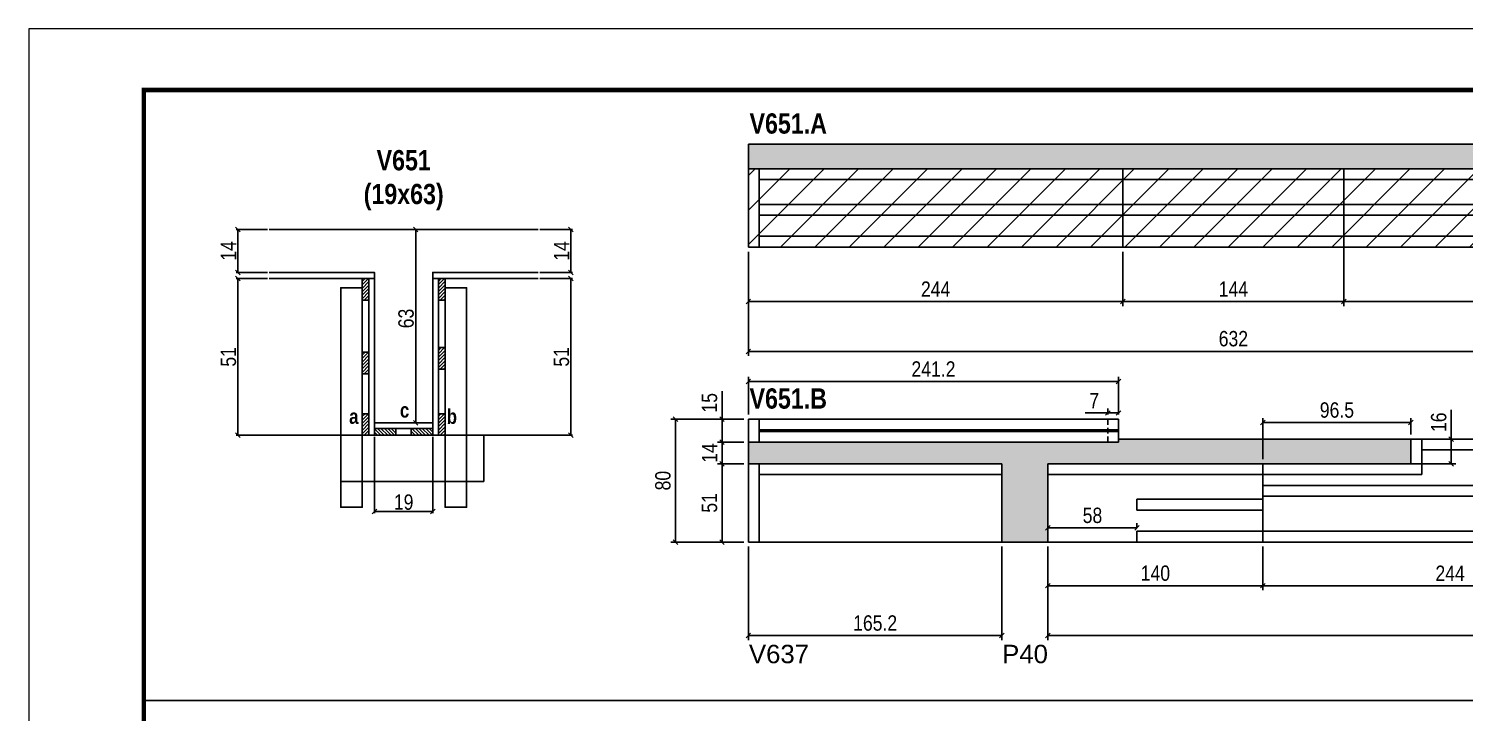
# Model space of a CAD drawing. Extents: x 3309 to 9563, y -2522 to 14608.
# Drawn here: x 8078 to 9013, y 9568 to 10014 of the extents above; entities that cross this region are included whole.
import ezdxf

# ---------------------------------------------------------------- set-up
doc = ezdxf.new("R2010")
doc.units = 0
doc.header["$PDMODE"] = 35
doc.header["$PDSIZE"] = -10
doc.linetypes.add('DASHED', pattern=[0.75, 0.5, -0.25])
doc.linetypes.add('HIDDEN', pattern=[0.375, 0.25, -0.125])
for name, color, linetype in [('5', 5, 'Continuous'), ('COTA', 241, 'Continuous'), ('detalhes', 4, 'Continuous'), ('NOMENCLATURA', 7, 'Continuous'), ('Painéis', 200, 'Continuous'), ('SARR_2.2x7', 40, 'Continuous'), ('SARR_3.5x7', 81, 'Continuous')]:
    doc.layers.add(name, color=color, linetype=linetype)
for name, color, linetype, lineweight in [('CONCRETO', 251, 'Continuous', 25), ('Folhas', 255, 'Continuous', 9), ('Hachura', 251, 'Continuous', 9), ('SARRAFO DE PRESSAO', 251, 'DASHED', 9)]:
    doc.layers.add(name, color=color, linetype=linetype, lineweight=lineweight)
doc.styles.add('COTA TECNICA', font='techl___.ttf', dxfattribs={"height": 10})
doc.styles.add('COTA TECNICA 2X', font='techl___.ttf', dxfattribs={"height": 10})
doc.styles.get("Standard").update_dxf_attribs({"font": 'arial.ttf'})
doc.styles.add('TECNICA', font='techb___.ttf', dxfattribs={"height": 10})
doc.dimstyles.new('PAINEL', dxfattribs={"dimtxt": 10, "dimasz": 3, "dimexe": 3, "dimexo": 3, "dimgap": 3, "dimtad": 1, "dimdec": 1, "dimzin": 12, "dimdsep": 46, "dimtxsty": 'COTA TECNICA', "dimblk1": 'OBLIQUE', "dimblk2": 'OBLIQUE', "dimsah": 1, "dimcen": 0.9, "dimclrd": 4, "dimclre": 4, "dimclrt": 240, "dimadec": 1, "dimazin": 3, "dimtfac": 1, "dimtdec": 1, "dimtmove": 0, "dimatfit": 3, "dimfxl": 1, "dimtolj": 1, "dimtzin": 12, "dimarcsym": 0})
doc.dimstyles.new('SECAO', dxfattribs={"dimscale": 0.333333, "dimtxt": 5, "dimasz": 9, "dimexe": 3, "dimexo": 3, "dimgap": 3, "dimtad": 1, "dimdec": 1, "dimlfac": 0.5, "dimzin": 12, "dimdsep": 46, "dimtxsty": 'COTA TECNICA 2X', "dimblk1": 'OBLIQUE', "dimblk2": 'OBLIQUE', "dimsah": 1, "dimcen": 0.9, "dimclrd": 4, "dimclre": 4, "dimclrt": 240, "dimadec": 1, "dimazin": 3, "dimtfac": 1, "dimtdec": 1, "dimtmove": 0, "dimatfit": 3, "dimfxl": 1, "dimtolj": 1, "dimtzin": 12, "dimarcsym": 0})
pattern_1 = [(135, (41538.6903, -113763.353), (-1.122532015, -1.122532015), [])]
pattern_2 = [(45, (-115217.018, -23384.7219), (-1.122532015, 1.122532015), [])]
pattern_3 = [(45, (-115217.018, -23472.7219), (-1.122532015, 1.122532015), [])]
pattern_4 = [(50, (-2568.256, 24.8587), (5.4655401, -0.4781726), [0.5715, -6.2865]), (355, (-2568.256, 24.8587), (-1.0573026, 5.7317054), [0.4572, -5.0292175]), (100.451445, (-2567.8007, 24.819), (4.4082374, 5.2535326), [0.4857003, -5.3427073]), (46.1842, (-2568.256, 26.383), (8.1323712, -1.2612698), [0.85725, -9.42975]), (96.63556, (-2567.5785, 26.2776), (7.122124, 7.4227837), [0.7285507, -8.0140682]), (351.18415, (-2568.256, 26.383), (7.122124, 7.4227837), [0.685799, -7.543792]), (21, (-2567.494, 26.0017), (4.5484317, -3.067956), [0.5715, -6.2865]), (326, (-2567.494, 26.0017), (1.8540609, 5.525639), [0.4572, -5.0292]), (71.451445, (-2567.115, 25.746), (6.4024926, 2.457683), [0.4857003, -5.3426981]), (37.5, (-2568.2562, 24.8587), (0.0926581, 2.53665117), [0, -4.96824, 0, -5.1054, 0, -5.04825]), (7.5, (-2568.2562, 24.8587), (2.00458988, 3.00541724), [0, -2.91084, 0, -4.85394, 0, -1.92405]), (327.5, (-2569.9554, 24.8587), (4.06771786, -0.17186232), [0, -1.905, 0, -5.9436, 0, -7.8867]), (317.5, (-2570.7174, 24.8587), (4.44387544, 0.7627947), [0, -2.4765, 0, -3.94716, 0, -5.6007])]

# ---------------------------------------------------------------- blocks, each defined once
blk = doc.blocks.new('9999999999')
at = {"layer": 'Folhas'}
blk.add_lwpolyline([(98138.98, 34190.21), (99623.98, 34190.21), (99623.98, 35240.21), (98138.98, 35240.21)], close=True, dxfattribs=at)
at = {"layer": 'Folhas', "color": 30, "const_width": 3}
blk.add_lwpolyline([(98213.98, 34230.21), (99583.98, 34230.21), (99583.98, 35200.21), (98213.98, 35200.21)], close=True, dxfattribs=at)
blk = doc.blocks.new('_Oblique')
at = {"color": 0, "linetype": 'ByBlock', "lineweight": -2}
blk.add_line((-0.5, -0.5), (0.5, 0.5), dxfattribs=at)
blk = doc.blocks.new('*D2552')
at = {"layer": 'COTA', "color": 4, "lineweight": -2, "transparency": 16777216}
for p, q in [((8303.15, 9747.82), (8303.15, 9698.07)), ((8341.15, 9747.82), (8341.15, 9698.07)), ((8341.15, 9699.07), (8303.15, 9699.07))]:
    blk.add_line(p, q, dxfattribs=at)
at = {"layer": 'Defpoints', "color": 0, "transparency": 16777216}
for p in [(8303.15, 9748.82), (8341.15, 9748.82), (8303.15, 9699.07)]:
    blk.add_point(p, dxfattribs=at)
at = {"layer": 'COTA', "color": 4, "lineweight": -2, "transparency": 16777216, "xscale": 3, "yscale": 3, "zscale": 3, "rotation": 180}
blk.add_blockref('_Oblique', (8303.15, 9699.07), dxfattribs=at)
at = {"layer": 'COTA', "color": 4, "lineweight": -2, "transparency": 16777216, "xscale": 3, "yscale": 3, "zscale": 3}
blk.add_blockref('_Oblique', (8341.15, 9699.07), dxfattribs=at)
at = {"layer": 'COTA', "color": 240, "transparency": 16777216, "insert": (8322.15, 9705.15), "char_height": 10, "attachment_point": 5, "style": 'COTA TECNICA 2X'}
blk.add_mtext('\\A1;19', dxfattribs=at)
blk = doc.blocks.new('*D2553')
at = {"layer": 'COTA', "color": 4, "lineweight": -2, "transparency": 16777216}
for p, q in [((8233.45, 9850.82), (8213.1, 9850.82)), ((8214.1, 9850.82), (8214.1, 9748.82)), ((8294.15, 9748.82), (8213.1, 9748.82))]:
    blk.add_line(p, q, dxfattribs=at)
at = {"layer": 'Defpoints', "color": 0, "transparency": 16777216}
for p in [(8234.45, 9850.82), (8214.1, 9748.82), (8295.15, 9748.82, 0)]:
    blk.add_point(p, dxfattribs=at)
at = {"layer": 'COTA', "color": 4, "lineweight": -2, "transparency": 16777216, "xscale": 3, "yscale": 3, "zscale": 3}
for p, rotation in [((8214.1, 9850.82), 90), ((8214.1, 9748.82), 270)]:
    blk.add_blockref('_Oblique', p, dxfattribs=dict(at, rotation=rotation))
at = {"layer": 'COTA', "color": 240, "transparency": 16777216, "insert": (8207.99, 9799.82), "char_height": 10, "attachment_point": 5, "rotation": 90, "style": 'COTA TECNICA 2X'}
blk.add_mtext('\\A1;51', dxfattribs=at)
blk = doc.blocks.new('*D2554')
at = {"layer": 'COTA', "color": 4, "lineweight": -2, "transparency": 16777216}
for p, q in [((8410.85, 9850.82), (8432.07, 9850.82)), ((8431.07, 9850.82), (8431.07, 9748.82)), ((8350.15, 9748.82), (8432.07, 9748.82))]:
    blk.add_line(p, q, dxfattribs=at)
at = {"layer": 'Defpoints', "color": 0, "transparency": 16777216}
for p in [(8409.85, 9850.82), (8349.15, 9748.82, 0), (8431.07, 9748.82)]:
    blk.add_point(p, dxfattribs=at)
at = {"layer": 'COTA', "color": 4, "lineweight": -2, "transparency": 16777216, "xscale": 3, "yscale": 3, "zscale": 3}
for p, rotation in [((8431.07, 9850.82), 90), ((8431.07, 9748.82), 270)]:
    blk.add_blockref('_Oblique', p, dxfattribs=dict(at, rotation=rotation))
at = {"layer": 'COTA', "color": 240, "transparency": 16777216, "insert": (8424.96, 9799.82), "char_height": 10, "attachment_point": 5, "rotation": 90, "style": 'COTA TECNICA 2X'}
blk.add_mtext('\\A1;51', dxfattribs=at)
blk = doc.blocks.new('*D2555')
at = {"layer": 'COTA', "color": 4, "lineweight": -2, "transparency": 16777216}
for p, q in [((8340.15, 9882.82), (8328.98, 9882.82)), ((8329.98, 9756.82), (8329.98, 9882.82)), ((8340.15, 9756.82), (8328.98, 9756.82))]:
    blk.add_line(p, q, dxfattribs=at)
at = {"layer": 'Defpoints', "color": 0, "transparency": 16777216}
for p in [(8329.98, 9882.82), (8341.15, 9882.82), (8341.15, 9756.82)]:
    blk.add_point(p, dxfattribs=at)
at = {"layer": 'COTA', "color": 4, "lineweight": -2, "transparency": 16777216, "xscale": 3, "yscale": 3, "zscale": 3}
for p, rotation in [((8329.98, 9882.82), 90), ((8329.98, 9756.82), 270)]:
    blk.add_blockref('_Oblique', p, dxfattribs=dict(at, rotation=rotation))
at = {"layer": 'COTA', "color": 240, "transparency": 16777216, "insert": (8323.76, 9824.82), "char_height": 10, "attachment_point": 5, "rotation": 90, "style": 'COTA TECNICA 2X'}
blk.add_mtext('\\A1;63', dxfattribs=at)
blk = doc.blocks.new('*D2556')
at = {"layer": 'COTA', "color": 4, "lineweight": -2, "transparency": 16777216}
for p, q in [((8410.85, 9882.82), (8432.07, 9882.82)), ((8431.07, 9854.82), (8431.07, 9882.82)), ((8410.85, 9854.82), (8432.07, 9854.82))]:
    blk.add_line(p, q, dxfattribs=at)
at = {"layer": 'Defpoints', "color": 0, "transparency": 16777216}
for p in [(8409.85, 9882.82), (8431.07, 9882.82), (8409.85, 9854.82)]:
    blk.add_point(p, dxfattribs=at)
at = {"layer": 'COTA', "color": 4, "lineweight": -2, "transparency": 16777216, "xscale": 3, "yscale": 3, "zscale": 3}
for p, rotation in [((8431.07, 9882.82), 90), ((8431.07, 9854.82), 270)]:
    blk.add_blockref('_Oblique', p, dxfattribs=dict(at, rotation=rotation))
at = {"layer": 'COTA', "color": 240, "transparency": 16777216, "insert": (8425, 9868.82), "char_height": 10, "attachment_point": 5, "rotation": 90, "style": 'COTA TECNICA 2X'}
blk.add_mtext('\\A1;14', dxfattribs=at)
blk = doc.blocks.new('*D2559')
at = {"layer": 'COTA', "color": 4, "lineweight": -2, "transparency": 16777216}
for p, q in [((8233.45, 9882.82), (8213.1, 9882.82)), ((8214.1, 9854.82), (8214.1, 9882.82)), ((8233.45, 9854.82), (8213.1, 9854.82))]:
    blk.add_line(p, q, dxfattribs=at)
at = {"layer": 'Defpoints', "color": 0, "transparency": 16777216}
for p in [(8214.1, 9882.82), (8234.45, 9882.82), (8234.45, 9854.82)]:
    blk.add_point(p, dxfattribs=at)
at = {"layer": 'COTA', "color": 4, "lineweight": -2, "transparency": 16777216, "xscale": 3, "yscale": 3, "zscale": 3}
for p, rotation in [((8214.1, 9882.82), 90), ((8214.1, 9854.82), 270)]:
    blk.add_blockref('_Oblique', p, dxfattribs=dict(at, rotation=rotation))
at = {"layer": 'COTA', "color": 240, "transparency": 16777216, "insert": (8208.03, 9868.82), "char_height": 10, "attachment_point": 5, "rotation": 90, "style": 'COTA TECNICA 2X'}
blk.add_mtext('\\A1;14', dxfattribs=at)
blk = doc.blocks.new('*D2723')
at = {"layer": 'COTA', "color": 4, "lineweight": -2, "transparency": 16777216}
for p, q in [((8741.93, 9676.2), (8741.93, 9615.29)), ((9369.93, 9676.2), (9369.93, 9615.29)), ((9369.93, 9618.29), (8741.93, 9618.29))]:
    blk.add_line(p, q, dxfattribs=at)
at = {"layer": 'Defpoints', "color": 0, "transparency": 16777216}
for p in [(8741.93, 9679.2), (9369.93, 9679.2), (8741.93, 9618.29)]:
    blk.add_point(p, dxfattribs=at)
at = {"layer": 'COTA', "color": 4, "lineweight": -2, "transparency": 16777216, "xscale": 3, "yscale": 3, "zscale": 3, "rotation": 180}
blk.add_blockref('_Oblique', (8741.93, 9618.29), dxfattribs=at)
at = {"layer": 'COTA', "color": 4, "lineweight": -2, "transparency": 16777216, "xscale": 3, "yscale": 3, "zscale": 3}
blk.add_blockref('_Oblique', (9369.93, 9618.29), dxfattribs=at)
at = {"layer": 'COTA', "color": 240, "transparency": 16777216, "insert": (9055.93, 9626.42), "char_height": 10, "attachment_point": 5, "style": 'COTA TECNICA'}
blk.add_mtext('\\A1;628', dxfattribs=at)
blk = doc.blocks.new('*D2720')
at = {"layer": 'COTA', "color": 4, "lineweight": -2, "transparency": 16777216}
for p, q in [((8741.93, 9676.2), (8741.93, 9647.78)), ((8881.93, 9676.2), (8881.93, 9647.78)), ((8881.93, 9650.78), (8741.93, 9650.78))]:
    blk.add_line(p, q, dxfattribs=at)
at = {"layer": 'Defpoints', "color": 0, "transparency": 16777216}
for p in [(8741.93, 9679.2), (8881.93, 9679.2), (8741.93, 9650.78)]:
    blk.add_point(p, dxfattribs=at)
at = {"layer": 'COTA', "color": 4, "lineweight": -2, "transparency": 16777216, "xscale": 3, "yscale": 3, "zscale": 3, "rotation": 180}
blk.add_blockref('_Oblique', (8741.93, 9650.78), dxfattribs=at)
at = {"layer": 'COTA', "color": 4, "lineweight": -2, "transparency": 16777216, "xscale": 3, "yscale": 3, "zscale": 3}
blk.add_blockref('_Oblique', (8881.93, 9650.78), dxfattribs=at)
at = {"layer": 'COTA', "color": 240, "transparency": 16777216, "insert": (8811.93, 9658.88), "char_height": 10, "attachment_point": 5, "style": 'COTA TECNICA'}
blk.add_mtext('\\A1;140', dxfattribs=at)
blk = doc.blocks.new('*D2725')
at = {"layer": 'COTA', "color": 4, "lineweight": -2, "transparency": 16777216}
for p, q in [((8881.93, 9676.2), (8881.93, 9647.78)), ((9125.93, 9676.2), (9125.93, 9647.78)), ((9125.93, 9650.78), (8881.93, 9650.78))]:
    blk.add_line(p, q, dxfattribs=at)
at = {"layer": 'Defpoints', "color": 0, "transparency": 16777216}
for p in [(8881.93, 9679.2), (9125.93, 9679.2), (8881.93, 9650.78)]:
    blk.add_point(p, dxfattribs=at)
at = {"layer": 'COTA', "color": 4, "lineweight": -2, "transparency": 16777216, "xscale": 3, "yscale": 3, "zscale": 3, "rotation": 180}
blk.add_blockref('_Oblique', (8881.93, 9650.78), dxfattribs=at)
at = {"layer": 'COTA', "color": 4, "lineweight": -2, "transparency": 16777216, "xscale": 3, "yscale": 3, "zscale": 3}
blk.add_blockref('_Oblique', (9125.93, 9650.78), dxfattribs=at)
at = {"layer": 'COTA', "color": 240, "transparency": 16777216, "insert": (9003.93, 9658.86), "char_height": 10, "attachment_point": 5, "style": 'COTA TECNICA'}
blk.add_mtext('\\A1;244', dxfattribs=at)
blk = doc.blocks.new('*D2726')
at = {"layer": 'COTA', "color": 4, "lineweight": -2, "transparency": 16777216}
for p, q in [((8741.93, 9682.2), (8741.93, 9691.4)), ((8799.93, 9689.2), (8799.93, 9691.4)), ((8741.93, 9688.4), (8799.93, 9688.4))]:
    blk.add_line(p, q, dxfattribs=at)
at = {"layer": 'Defpoints', "color": 0, "transparency": 16777216}
for p in [(8799.93, 9688.4), (8799.93, 9686.2), (8741.93, 9679.2)]:
    blk.add_point(p, dxfattribs=at)
at = {"layer": 'COTA', "color": 4, "lineweight": -2, "transparency": 16777216, "xscale": 3, "yscale": 3, "zscale": 3, "rotation": 180}
blk.add_blockref('_Oblique', (8741.93, 9688.4), dxfattribs=at)
at = {"layer": 'COTA', "color": 4, "lineweight": -2, "transparency": 16777216, "xscale": 3, "yscale": 3, "zscale": 3}
blk.add_blockref('_Oblique', (8799.93, 9688.4), dxfattribs=at)
at = {"layer": 'COTA', "color": 240, "transparency": 16777216, "insert": (8770.93, 9696.53), "char_height": 10, "attachment_point": 5, "style": 'COTA TECNICA'}
blk.add_mtext('\\A1;58', dxfattribs=at)
blk = doc.blocks.new('*D2740')
at = {"layer": 'COTA', "color": 4, "lineweight": -2, "transparency": 16777216}
for p, q in [((8881.93, 9733.2), (8881.93, 9760)), ((8881.93, 9757), (8978.43, 9757)), ((8978.43, 9749.2), (8978.43, 9760))]:
    blk.add_line(p, q, dxfattribs=at)
at = {"layer": 'Defpoints', "color": 0, "transparency": 16777216}
for p in [(8978.43, 9757), (8978.43, 9746.2), (8881.93, 9730.2)]:
    blk.add_point(p, dxfattribs=at)
at = {"layer": 'COTA', "color": 4, "lineweight": -2, "transparency": 16777216, "xscale": 3, "yscale": 3, "zscale": 3, "rotation": 180}
blk.add_blockref('_Oblique', (8881.93, 9757), dxfattribs=at)
at = {"layer": 'COTA', "color": 4, "lineweight": -2, "transparency": 16777216, "xscale": 3, "yscale": 3, "zscale": 3}
blk.add_blockref('_Oblique', (8978.43, 9757), dxfattribs=at)
at = {"layer": 'COTA', "color": 240, "transparency": 16777216, "insert": (8930.18, 9765.13), "char_height": 10, "attachment_point": 5, "style": 'COTA TECNICA'}
blk.add_mtext('\\A1;96.5', dxfattribs=at)
blk = doc.blocks.new('*D2733')
at = {"layer": 'COTA', "color": 4, "lineweight": -2, "transparency": 16777216}
for p, q in [((8546.73, 9676.2), (8546.73, 9615.29)), ((8711.93, 9676.2), (8711.93, 9615.29)), ((8546.73, 9618.29), (8711.93, 9618.29))]:
    blk.add_line(p, q, dxfattribs=at)
at = {"layer": 'Defpoints', "color": 0, "transparency": 16777216}
for p in [(8546.73, 9679.2), (8711.93, 9679.2), (8711.93, 9618.29)]:
    blk.add_point(p, dxfattribs=at)
at = {"layer": 'COTA', "color": 4, "lineweight": -2, "transparency": 16777216, "xscale": 3, "yscale": 3, "zscale": 3, "rotation": 180}
blk.add_blockref('_Oblique', (8546.73, 9618.29), dxfattribs=at)
at = {"layer": 'COTA', "color": 4, "lineweight": -2, "transparency": 16777216, "xscale": 3, "yscale": 3, "zscale": 3}
blk.add_blockref('_Oblique', (8711.93, 9618.29), dxfattribs=at)
at = {"layer": 'COTA', "color": 240, "transparency": 16777216, "insert": (8629.33, 9626.4), "char_height": 10, "attachment_point": 5, "style": 'COTA TECNICA'}
blk.add_mtext('\\A1;165.2', dxfattribs=at)
blk = doc.blocks.new('*D2734')
at = {"layer": 'COTA', "color": 4, "lineweight": -2, "transparency": 16777216}
for p, q in [((8543.73, 9730.2), (8526.56, 9730.2)), ((8529.56, 9730.2), (8529.56, 9679.2)), ((8543.73, 9679.2), (8526.56, 9679.2))]:
    blk.add_line(p, q, dxfattribs=at)
at = {"layer": 'Defpoints', "color": 0, "transparency": 16777216}
for p in [(8546.73, 9730.2), (8529.56, 9679.2), (8546.73, 9679.2)]:
    blk.add_point(p, dxfattribs=at)
at = {"layer": 'COTA', "color": 4, "lineweight": -2, "transparency": 16777216, "xscale": 3, "yscale": 3, "zscale": 3}
for p, rotation in [((8529.56, 9730.2), 90), ((8529.56, 9679.2), 270)]:
    blk.add_blockref('_Oblique', p, dxfattribs=dict(at, rotation=rotation))
at = {"layer": 'COTA', "color": 240, "transparency": 16777216, "insert": (8521.45, 9704.7), "char_height": 10, "attachment_point": 5, "rotation": 90, "style": 'COTA TECNICA'}
blk.add_mtext('\\A1;51', dxfattribs=at)
blk = doc.blocks.new('*D2735')
at = {"layer": 'COTA', "color": 4, "lineweight": -2, "transparency": 16777216}
for p, q in [((8543.73, 9744.2), (8526.56, 9744.2)), ((8529.56, 9730.2), (8529.56, 9744.2)), ((8543.73, 9730.2), (8526.56, 9730.2))]:
    blk.add_line(p, q, dxfattribs=at)
at = {"layer": 'Defpoints', "color": 0, "transparency": 16777216}
for p in [(8529.56, 9744.2), (8546.73, 9744.2), (8546.73, 9730.2)]:
    blk.add_point(p, dxfattribs=at)
at = {"layer": 'COTA', "color": 4, "lineweight": -2, "transparency": 16777216, "xscale": 3, "yscale": 3, "zscale": 3}
for p, rotation in [((8529.56, 9744.2), 90), ((8529.56, 9730.2), 270)]:
    blk.add_blockref('_Oblique', p, dxfattribs=dict(at, rotation=rotation))
at = {"layer": 'COTA', "color": 240, "transparency": 16777216, "insert": (8521.49, 9737.2), "char_height": 10, "attachment_point": 5, "rotation": 90, "style": 'COTA TECNICA'}
blk.add_mtext('\\A1;14', dxfattribs=at)
blk = doc.blocks.new('*D2736')
at = {"layer": 'COTA', "color": 4, "lineweight": -2, "transparency": 16777216}
for p, q in [((8529.56, 9759.2), (8529.56, 9777.58)), ((8543.73, 9759.2), (8526.56, 9759.2)), ((8529.56, 9744.2), (8529.56, 9759.2)), ((8543.73, 9744.2), (8526.56, 9744.2))]:
    blk.add_line(p, q, dxfattribs=at)
at = {"layer": 'Defpoints', "color": 0, "transparency": 16777216}
for p in [(8529.56, 9759.2), (8546.73, 9759.2), (8546.73, 9744.2)]:
    blk.add_point(p, dxfattribs=at)
at = {"layer": 'COTA', "color": 4, "lineweight": -2, "transparency": 16777216, "xscale": 3, "yscale": 3, "zscale": 3}
for p, rotation in [((8529.56, 9759.2), 90), ((8529.56, 9744.2), 270)]:
    blk.add_blockref('_Oblique', p, dxfattribs=dict(at, rotation=rotation))
at = {"layer": 'COTA', "color": 240, "transparency": 16777216, "insert": (8521.45, 9769.89), "char_height": 10, "attachment_point": 5, "rotation": 90, "style": 'COTA TECNICA'}
blk.add_mtext('\\A1;15', dxfattribs=at)
blk = doc.blocks.new('*D2737')
at = {"layer": 'COTA', "color": 4, "lineweight": -2, "transparency": 16777216}
for p, q in [((8543.73, 9759.2), (8496.23, 9759.2)), ((8499.23, 9679.2), (8499.23, 9759.2)), ((8543.73, 9679.2), (8496.23, 9679.2))]:
    blk.add_line(p, q, dxfattribs=at)
at = {"layer": 'Defpoints', "color": 0, "transparency": 16777216}
for p in [(8499.23, 9759.2), (8546.73, 9759.2), (8546.73, 9679.2)]:
    blk.add_point(p, dxfattribs=at)
at = {"layer": 'COTA', "color": 4, "lineweight": -2, "transparency": 16777216, "xscale": 3, "yscale": 3, "zscale": 3}
for p, rotation in [((8499.23, 9759.2), 90), ((8499.23, 9679.2), 270)]:
    blk.add_blockref('_Oblique', p, dxfattribs=dict(at, rotation=rotation))
at = {"layer": 'COTA', "color": 240, "transparency": 16777216, "insert": (8491.11, 9719.2), "char_height": 10, "attachment_point": 5, "rotation": 90, "style": 'COTA TECNICA'}
blk.add_mtext('\\A1;80', dxfattribs=at)
blk = doc.blocks.new('*D2738')
at = {"layer": 'COTA', "color": 4, "lineweight": -2, "transparency": 16777216}
for p, q in [((8546.73, 9762.2), (8546.73, 9786.83)), ((8546.73, 9783.83), (8787.93, 9783.83)), ((8787.93, 9762.2), (8787.93, 9786.83))]:
    blk.add_line(p, q, dxfattribs=at)
at = {"layer": 'Defpoints', "color": 0, "transparency": 16777216}
for p in [(8787.93, 9783.83), (8546.73, 9759.2), (8787.93, 9759.2)]:
    blk.add_point(p, dxfattribs=at)
at = {"layer": 'COTA', "color": 4, "lineweight": -2, "transparency": 16777216, "xscale": 3, "yscale": 3, "zscale": 3, "rotation": 180}
blk.add_blockref('_Oblique', (8546.73, 9783.83), dxfattribs=at)
at = {"layer": 'COTA', "color": 4, "lineweight": -2, "transparency": 16777216, "xscale": 3, "yscale": 3, "zscale": 3}
blk.add_blockref('_Oblique', (8787.93, 9783.83), dxfattribs=at)
at = {"layer": 'COTA', "color": 240, "transparency": 16777216, "insert": (8667.33, 9791.91), "char_height": 10, "attachment_point": 5, "style": 'COTA TECNICA'}
blk.add_mtext('\\A1;241.2', dxfattribs=at)
blk = doc.blocks.new('*D2739')
at = {"layer": 'COTA', "color": 4, "lineweight": -2, "transparency": 16777216}
for p, q in [((8780.93, 9762.2), (8780.93, 9766.27)), ((8787.93, 9762.2), (8787.93, 9766.27)), ((8780.93, 9763.27), (8766.2, 9763.27)), ((8787.93, 9763.27), (8780.93, 9763.27))]:
    blk.add_line(p, q, dxfattribs=at)
at = {"layer": 'Defpoints', "color": 0, "transparency": 16777216}
for p in [(8780.93, 9763.27), (8780.93, 9759.2), (8787.93, 9759.2)]:
    blk.add_point(p, dxfattribs=at)
at = {"layer": 'COTA', "color": 4, "lineweight": -2, "transparency": 16777216, "xscale": 3, "yscale": 3, "zscale": 3, "rotation": 180}
blk.add_blockref('_Oblique', (8780.93, 9763.27), dxfattribs=at)
at = {"layer": 'COTA', "color": 4, "lineweight": -2, "transparency": 16777216, "xscale": 3, "yscale": 3, "zscale": 3}
blk.add_blockref('_Oblique', (8787.93, 9763.27), dxfattribs=at)
at = {"layer": 'COTA', "color": 240, "transparency": 16777216, "insert": (8772.06, 9771.35), "char_height": 10, "attachment_point": 5, "style": 'COTA TECNICA'}
blk.add_mtext('\\A1;7', dxfattribs=at)
blk = doc.blocks.new('*D2729')
at = {"layer": 'COTA', "color": 4, "lineweight": -2, "transparency": 16777216}
for p, q in [((8546.73, 9868.34), (8546.73, 9800.39)), ((9178.73, 9868.34), (9178.73, 9800.39)), ((8546.73, 9803.39), (9178.73, 9803.39))]:
    blk.add_line(p, q, dxfattribs=at)
at = {"layer": 'Defpoints', "color": 0, "transparency": 16777216}
for p in [(8546.73, 9871.34), (9178.73, 9871.34), (9178.73, 9803.39)]:
    blk.add_point(p, dxfattribs=at)
at = {"layer": 'COTA', "color": 4, "lineweight": -2, "transparency": 16777216, "xscale": 3, "yscale": 3, "zscale": 3, "rotation": 180}
blk.add_blockref('_Oblique', (8546.73, 9803.39), dxfattribs=at)
at = {"layer": 'COTA', "color": 4, "lineweight": -2, "transparency": 16777216, "xscale": 3, "yscale": 3, "zscale": 3}
blk.add_blockref('_Oblique', (9178.73, 9803.39), dxfattribs=at)
at = {"layer": 'COTA', "color": 240, "transparency": 16777216, "insert": (8862.73, 9811.61), "char_height": 10, "attachment_point": 5, "style": 'COTA TECNICA'}
blk.add_mtext('\\A1;632', dxfattribs=at)
blk = doc.blocks.new('*D2730')
at = {"layer": 'COTA', "color": 4, "lineweight": -2, "transparency": 16777216}
for p, q in [((8546.73, 9868.34), (8546.73, 9832.88)), ((8790.73, 9868.34), (8790.73, 9832.88)), ((8546.73, 9835.88), (8790.73, 9835.88))]:
    blk.add_line(p, q, dxfattribs=at)
at = {"layer": 'Defpoints', "color": 0, "transparency": 16777216}
for p in [(8546.73, 9871.34), (8790.73, 9871.34), (8790.73, 9835.88)]:
    blk.add_point(p, dxfattribs=at)
at = {"layer": 'COTA', "color": 4, "lineweight": -2, "transparency": 16777216, "xscale": 3, "yscale": 3, "zscale": 3, "rotation": 180}
blk.add_blockref('_Oblique', (8546.73, 9835.88), dxfattribs=at)
at = {"layer": 'COTA', "color": 4, "lineweight": -2, "transparency": 16777216, "xscale": 3, "yscale": 3, "zscale": 3}
blk.add_blockref('_Oblique', (8790.73, 9835.88), dxfattribs=at)
at = {"layer": 'COTA', "color": 240, "transparency": 16777216, "insert": (8668.73, 9843.95), "char_height": 10, "attachment_point": 5, "style": 'COTA TECNICA'}
blk.add_mtext('\\A1;244', dxfattribs=at)
blk = doc.blocks.new('*D2721')
at = {"layer": 'COTA', "color": 4, "lineweight": -2, "transparency": 16777216}
for p, q in [((8934.73, 9875.34), (8934.73, 9832.88)), ((9178.73, 9868.34), (9178.73, 9832.88)), ((8934.73, 9835.88), (9178.73, 9835.88))]:
    blk.add_line(p, q, dxfattribs=at)
at = {"layer": 'Defpoints', "color": 0, "transparency": 16777216}
for p in [(8934.73, 9878.34), (9178.73, 9871.34), (9178.73, 9835.88)]:
    blk.add_point(p, dxfattribs=at)
at = {"layer": 'COTA', "color": 4, "lineweight": -2, "transparency": 16777216, "xscale": 3, "yscale": 3, "zscale": 3, "rotation": 180}
blk.add_blockref('_Oblique', (8934.73, 9835.88), dxfattribs=at)
at = {"layer": 'COTA', "color": 4, "lineweight": -2, "transparency": 16777216, "xscale": 3, "yscale": 3, "zscale": 3}
blk.add_blockref('_Oblique', (9178.73, 9835.88), dxfattribs=at)
at = {"layer": 'COTA', "color": 240, "transparency": 16777216, "insert": (9056.73, 9843.95), "char_height": 10, "attachment_point": 5, "style": 'COTA TECNICA'}
blk.add_mtext('\\A1;244', dxfattribs=at)
blk = doc.blocks.new('*D2731')
at = {"layer": 'COTA', "color": 4, "lineweight": -2, "transparency": 16777216}
for p, q in [((8790.73, 9868.34), (8790.73, 9832.88)), ((8934.73, 9868.34), (8934.73, 9832.88)), ((8790.73, 9835.88), (8934.73, 9835.88))]:
    blk.add_line(p, q, dxfattribs=at)
at = {"layer": 'Defpoints', "color": 0, "transparency": 16777216}
for p in [(8790.73, 9871.34), (8934.73, 9871.34), (8934.73, 9835.88)]:
    blk.add_point(p, dxfattribs=at)
at = {"layer": 'COTA', "color": 4, "lineweight": -2, "transparency": 16777216, "xscale": 3, "yscale": 3, "zscale": 3, "rotation": 180}
blk.add_blockref('_Oblique', (8790.73, 9835.88), dxfattribs=at)
at = {"layer": 'COTA', "color": 4, "lineweight": -2, "transparency": 16777216, "xscale": 3, "yscale": 3, "zscale": 3}
blk.add_blockref('_Oblique', (8934.73, 9835.88), dxfattribs=at)
at = {"layer": 'COTA', "color": 240, "transparency": 16777216, "insert": (8862.73, 9843.95), "char_height": 10, "attachment_point": 5, "style": 'COTA TECNICA'}
blk.add_mtext('\\A1;144', dxfattribs=at)
blk = doc.blocks.new('*D3559')
at = {"layer": 'COTA', "color": 4, "lineweight": -2, "transparency": 16777216}
for p, q in [((9004.64, 9746.2), (9004.64, 9765.22)), ((8981.43, 9746.2), (9007.64, 9746.2)), ((9004.64, 9730.2), (9004.64, 9746.2)), ((8981.43, 9730.2), (9007.64, 9730.2))]:
    blk.add_line(p, q, dxfattribs=at)
at = {"layer": 'Defpoints', "color": 0, "transparency": 16777216}
for p in [(8978.43, 9746.2), (9004.64, 9746.2), (8978.43, 9730.2)]:
    blk.add_point(p, dxfattribs=at)
at = {"layer": 'COTA', "color": 4, "lineweight": -2, "transparency": 16777216, "xscale": 3, "yscale": 3, "zscale": 3}
for p, rotation in [((9004.64, 9746.2), 90), ((9004.64, 9730.2), 270)]:
    blk.add_blockref('_Oblique', p, dxfattribs=dict(at, rotation=rotation))
at = {"layer": 'COTA', "color": 240, "transparency": 16777216, "insert": (8996.54, 9757.21), "char_height": 10, "attachment_point": 5, "rotation": 90, "style": 'COTA TECNICA'}
blk.add_mtext('\\A1;16', dxfattribs=at)

msp = doc.modelspace()

# ---------------------------------------------------------------- hatches: boundary and pattern name
at = {"layer": 'COTA'}
h = msp.add_hatch(dxfattribs=at)
h.set_pattern_fill('AR-CONC', color=256, scale=0.03)
h.set_pattern_definition(pattern_4)
h.paths.add_polyline_path([(8546.73, 9938.34), (8546.73, 9922.34), (9178.73, 9922.34), (9178.73, 9938.34)])
h = msp.add_hatch(dxfattribs=at)
h.set_pattern_fill('AR-CONC', color=256, scale=0.03)
h.set_pattern_definition(pattern_4)
h.paths.add_polyline_path([(8711.93, 9679.2), (8741.93, 9679.2), (8741.93, 9730.2), (8978.43, 9730.2), (8978.43, 9746.2), (8787.93, 9746.2), (8787.93, 9744.2), (8546.73, 9744.2), (8546.73, 9730.2), (8711.93, 9730.2)])
at = {"layer": 'Hachura', "linetype": 'ByBlock'}
h = msp.add_hatch(dxfattribs=at)
h.set_pattern_fill('ANSI31', color=256, scale=5)
h.set_pattern_definition([(45, (-9.81, 14.268), (-11.22532, 11.22532), [])])
h.paths.add_polyline_path([(8790.73, 9922.34), (8546.73, 9922.34), (8546.73, 9871.34), (8790.73, 9871.34)])
h.paths.add_polyline_path([(8934.73, 9922.34), (8790.73, 9922.34), (8790.73, 9871.34), (8934.73, 9871.34)])
h.paths.add_polyline_path([(9178.73, 9922.34), (8934.73, 9922.34), (8934.73, 9871.34), (9178.73, 9871.34)])
at = {"layer": 'SARR_2.2x7'}
h = msp.add_hatch(dxfattribs=at)
h.set_pattern_fill('ANSI31', color=256, scale=0.5)
h.set_pattern_definition(pattern_2)
h.paths.add_polyline_path([(8295.15, 9836.82), (8299.55, 9836.82), (8299.55, 9850.82), (8295.15, 9850.82)])
h = msp.add_hatch(dxfattribs=at)
h.set_pattern_fill('ANSI31', color=256, scale=0.5)
h.set_pattern_definition(pattern_2)
h.paths.add_polyline_path([(8349.15, 9836.82), (8344.75, 9836.82), (8344.75, 9850.82), (8349.15, 9850.82)])
h = msp.add_hatch(dxfattribs=at)
h.set_pattern_fill('ANSI31', color=256, scale=0.5)
h.set_pattern_definition([(45, (-115217.018, -23432.7219), (-1.122532015, 1.122532015), [])])
h.paths.add_polyline_path([(8295.15, 9788.82), (8299.55, 9788.82), (8299.55, 9802.82), (8295.15, 9802.82)])
h = msp.add_hatch(dxfattribs=at)
h.set_pattern_fill('ANSI31', color=256, scale=0.5)
h.set_pattern_definition([(45, (-115217.018, -23429.7219), (-1.122532015, 1.122532015), [])])
h.paths.add_polyline_path([(8349.15, 9791.82), (8344.75, 9791.82), (8344.75, 9805.82), (8349.15, 9805.82)])
h = msp.add_hatch(dxfattribs=at)
h.set_pattern_fill('ANSI31', color=256, scale=0.5)
h.set_pattern_definition(pattern_3)
h.paths.add_polyline_path([(8295.15, 9748.82), (8299.55, 9748.82), (8299.55, 9762.82), (8295.15, 9762.82)])
h = msp.add_hatch(dxfattribs=at)
h.set_pattern_fill('ANSI31', color=256, scale=0.5)
h.set_pattern_definition(pattern_3)
h.paths.add_polyline_path([(8349.15, 9748.82), (8344.75, 9748.82), (8344.75, 9762.82), (8349.15, 9762.82)])
h = msp.add_hatch(dxfattribs=at)
h.set_pattern_fill('ANSI31', color=256, scale=0.5, angle=90)
h.set_pattern_definition(pattern_1)
h.paths.add_polyline_path([(8317.15, 9748.82), (8317.15, 9753.22), (8303.15, 9753.22), (8303.15, 9748.82)])
h = msp.add_hatch(dxfattribs=at)
h.set_pattern_fill('ANSI31', color=256, scale=0.5, angle=90)
h.set_pattern_definition(pattern_1)
h.paths.add_polyline_path([(8327.15, 9753.22), (8327.15, 9748.82), (8341.15, 9748.82), (8341.15, 9753.22)])

# ---------------------------------------------------------------- linework, layer by layer
at = {"layer": 'CONCRETO', "linetype": 'Continuous'}
msp.add_line((8409.85, 9882.82), (8234.45, 9882.82), dxfattribs=at)
at = {"layer": 'COTA'}
for p, q in [((8546.73, 9938.34), (9178.73, 9938.34)), ((8546.73, 9922.34), (8546.73, 9938.34)), ((8978.43, 9746.2), (8787.93, 9746.2)), ((8546.73, 9730.2), (8546.73, 9744.2)), ((8978.43, 9730.2), (8985.43, 9730.2)), ((8985.43, 9730.2), (8985.43, 9723.2)), ((8711.93, 9679.2), (8741.93, 9679.2)), ((8152.87, 9575.95), (9522.87, 9575.95))]:
    msp.add_line(p, q, dxfattribs=at)
at = {"layer": 'Painéis', "linetype": 'ByBlock'}
for p, q in [((9178.73, 9922.34), (8546.73, 9922.34)), ((8546.73, 9922.34), (8546.73, 9871.34)), ((8790.73, 9922.34), (8790.73, 9871.34)), ((8934.73, 9871.34), (8934.73, 9922.34)), ((8546.73, 9871.34), (9178.73, 9871.34)), ((8546.73, 9744.2), (8546.73, 9759.2)), ((8546.73, 9759.2), (8787.93, 9759.2)), ((8787.93, 9759.2), (8787.93, 9744.2)), ((8978.43, 9730.2), (8978.43, 9746.2)), ((8978.43, 9746.2), (9369.93, 9746.2)), ((8546.73, 9744.2), (8787.93, 9744.2)), ((8711.93, 9730.2), (8546.73, 9730.2)), ((8546.73, 9730.2), (8546.73, 9679.2)), ((8711.93, 9679.2), (8711.93, 9730.2)), ((8741.93, 9679.2), (8741.93, 9730.2)), ((8741.93, 9730.2), (8978.43, 9730.2)), ((8881.93, 9679.2), (8881.93, 9730.2)), ((8546.73, 9679.2), (8711.93, 9679.2)), ((9369.93, 9679.2), (8741.93, 9679.2))]:
    msp.add_line(p, q, dxfattribs=at)
at = {"layer": 'Painéis', "linetype": 'Continuous', "elevation": 0}
for points in [[(8234.45, 9850.82), (8303.15, 9850.82), (8303.15, 9854.82), (8234.45, 9854.82)], [(8409.85, 9850.82), (8341.15, 9850.82), (8341.15, 9854.82), (8409.85, 9854.82)]]:
    msp.add_lwpolyline(points, dxfattribs=at)
at = {"layer": 'Painéis', "linetype": 'Continuous'}
for points in [[(8299.55, 9748.82), (8299.55, 9850.82), (8303.15, 9850.82), (8303.15, 9748.82)], [(8344.75, 9748.82), (8344.75, 9850.82), (8341.15, 9850.82), (8341.15, 9748.82)], [(8341.15, 9756.82), (8303.15, 9756.82), (8303.15, 9753.22), (8341.15, 9753.22)]]:
    msp.add_lwpolyline(points, close=True, dxfattribs=at)
at = {"layer": 'SARR_2.2x7', "linetype": 'Continuous'}
for p, q in [((8553.73, 9871.34), (8553.73, 9922.34)), ((8553.73, 9915.34), (8790.73, 9915.34)), ((8790.73, 9915.34), (8934.73, 9915.34)), ((8934.73, 9915.34), (9178.73, 9915.34)), ((8553.73, 9899.17), (8790.73, 9899.17)), ((8790.73, 9899.17), (8934.73, 9899.17)), ((8934.73, 9899.17), (9120.73, 9899.17)), ((8553.73, 9892.17), (8790.73, 9892.17)), ((8790.73, 9892.17), (8934.73, 9892.17)), ((8934.73, 9892.17), (9120.73, 9892.17)), ((8553.73, 9878.34), (8790.73, 9878.34)), ((8790.73, 9878.34), (8934.73, 9878.34)), ((8934.73, 9878.34), (9120.73, 9878.34)), ((8553.73, 9744.2), (8553.73, 9759.2)), ((8553.73, 9752.2), (8787.93, 9752.2)), ((8553.73, 9751.2), (8787.93, 9751.2)), ((8985.43, 9730.2), (8985.43, 9746.2)), ((9125.93, 9739.2), (8985.43, 9739.2)), ((8553.73, 9730.2), (8553.73, 9679.2)), ((8711.93, 9723.2), (8553.73, 9723.2)), ((8985.43, 9723.2), (8741.93, 9723.2)), ((9125.93, 9716.08), (8881.93, 9716.08)), ((9125.93, 9709.08), (8881.93, 9709.08)), ((8799.93, 9700.04), (8799.93, 9707.04)), ((8799.93, 9707.04), (8881.93, 9707.04)), ((8799.93, 9700.04), (8881.93, 9700.04)), ((8799.93, 9679.2), (8799.93, 9686.2)), ((8881.93, 9686.2), (8799.93, 9686.2)), ((9125.93, 9686.2), (8881.93, 9686.2))]:
    msp.add_line(p, q, dxfattribs=at)
at = {"layer": 'SARR_2.2x7', "linetype": 'HIDDEN', "ltscale": 15}
msp.add_line((8780.93, 9744.2), (8780.93, 9759.2), dxfattribs=at)
at = {"layer": 'SARR_2.2x7'}
for points in [[(8299.55, 9850.82), (8299.55, 9836.82), (8295.15, 9836.82), (8295.15, 9850.82)], [(8344.75, 9850.82), (8344.75, 9836.82), (8349.15, 9836.82), (8349.15, 9850.82)], [(8299.55, 9802.82), (8299.55, 9788.82), (8295.15, 9788.82), (8295.15, 9802.82)], [(8344.75, 9805.82), (8344.75, 9791.82), (8349.15, 9791.82), (8349.15, 9805.82)], [(8299.55, 9762.82), (8299.55, 9748.82), (8295.15, 9748.82), (8295.15, 9762.82)], [(8344.75, 9762.82), (8344.75, 9748.82), (8349.15, 9748.82), (8349.15, 9762.82)], [(8303.15, 9753.22), (8317.15, 9753.22), (8317.15, 9748.82), (8303.15, 9748.82)], [(8341.15, 9753.22), (8327.15, 9753.22), (8327.15, 9748.82), (8341.15, 9748.82)]]:
    msp.add_lwpolyline(points, close=True, dxfattribs=at)
at = {"layer": 'SARR_3.5x7'}
for points in [[(8295.15, 9844.82), (8281.15, 9844.82), (8281.15, 9701.84), (8295.15, 9701.84)], [(8349.15, 9844.82), (8363.15, 9844.82), (8363.15, 9701.84), (8349.15, 9701.84)], [(8281.15, 9748.82), (8374.34, 9748.82), (8374.34, 9718.73), (8281.15, 9718.73)]]:
    msp.add_lwpolyline(points, close=True, dxfattribs=at)

# ---------------------------------------------------------------- block references
at = {"layer": 'SARRAFO DE PRESSAO', "color": 6, "linetype": 'ByBlock'}
msp.add_blockref('9999999999', (-90061.11, -25226.65), dxfattribs=at)

# ---------------------------------------------------------------- texts
at = {"layer": '5', "linetype": 'Continuous'}
for s, rotation, p in [('V637', 359.99996, (8547.11, 9600.28)), ('P40', 0.00004, (8712.08, 9600.28))]:
    msp.add_text(s, height=12, rotation=rotation, dxfattribs=at).set_placement(p)
at = {"layer": 'detalhes', "style": 'TECNICA'}
for s, p in [('c', (8319.7, 9760.29)), ('b', (8350.19, 9756.17)), ('a', (8286.63, 9756.18))]:
    msp.add_text(s, height=9.6, dxfattribs=at).set_placement(p)
at = {"layer": 'NOMENCLATURA', "style": 'TECNICA'}
for s, p in [('V651.A', (8547.51, 9945.23)), ('V651.B', (8547.51, 9766.1))]:
    msp.add_text(s, height=13.2, dxfattribs=at).set_placement(p)
at = {"layer": 'NOMENCLATURA', "insert": (8322.18, 9934.51), "char_height": 13.2, "attachment_point": 2, "style": 'TECNICA'}
msp.add_mtext_dynamic_manual_height_columns('V651\\P(19x63)', width=300.2766, gutter_width=1, heights=[0], dxfattribs=at)

# ---------------------------------------------------------------- dimensions: what is measured, and where the dimension line sits
at = {"layer": 'COTA'}
for base, p1, p2, angle, dimstyle, picture, middle in [((8214.1, 9882.82), (8234.45, 9854.82), (8234.45, 9882.82), 90, 'SECAO', '*D2559', (8208.03, 9868.82)), ((8431.07, 9882.82), (8409.85, 9854.82), (8409.85, 9882.82), 90, 'SECAO', '*D2556', (8425, 9868.82)), ((9178.73, 9803.39), (8546.73, 9871.34), (9178.73, 9871.34), 180, 'PAINEL', '*D2729', (8862.73, 9811.61)), ((8214.1, 9748.82, 0), (8234.45, 9850.82), (8295.15, 9748.82), 90, 'SECAO', '*D2553', (8207.99, 9799.82, 0)), ((8431.07, 9748.82, 0), (8409.85, 9850.82), (8349.15, 9748.82), 90, 'SECAO', '*D2554', (8424.96, 9799.82, 0)), ((8787.93, 9783.83), (8546.73, 9759.2), (8787.93, 9759.2), 180, 'PAINEL', '*D2738', (8667.33, 9791.91)), ((8529.56, 9759.2), (8546.73, 9744.2), (8546.73, 9759.2), 90, 'PAINEL', '*D2736', (8521.45, 9769.89)), ((8780.93, 9763.27), (8787.93, 9759.2), (8780.93, 9759.2), 180, 'PAINEL', '*D2739', (8772.06, 9771.35)), ((9004.64, 9746.2), (8978.43, 9730.2), (8978.43, 9746.2), 90, 'PAINEL', '*D3559', (8996.54, 9757.21)), ((8499.23, 9759.2), (8546.73, 9679.2), (8546.73, 9759.2), 90, 'PAINEL', '*D2737', (8491.11, 9719.2)), ((8529.56, 9679.2), (8546.73, 9730.2), (8546.73, 9679.2), 90, 'PAINEL', '*D2734', (8521.45, 9704.7)), ((8799.93, 9688.4), (8741.93, 9679.2), (8799.93, 9686.2), 180, 'PAINEL', '*D2726', (8770.93, 9696.53)), ((8711.93, 9618.29), (8546.73, 9679.2), (8711.93, 9679.2), 180, 'PAINEL', '*D2733', (8629.33, 9626.4)), ((8881.93, 9650.78), (9125.93, 9679.2), (8881.93, 9679.2), 180, 'PAINEL', '*D2725', (9003.93, 9658.86))]:
    dim = msp.add_linear_dim(base=base, p1=p1, p2=p2, angle=angle, dimstyle=dimstyle, dxfattribs=at)
    dim.commit()
    dim.dimension.update_dxf_attribs({"geometry": picture, "text_midpoint": middle})
for base, p1, p2, angle, dimstyle, picture, middle in [((8329.98, 9882.82), (8341.15, 9756.82), (8341.15, 9882.82), 90, 'SECAO', '*D2555', (8329.98, 9824.82)), ((8303.15, 9699.07), (8341.15, 9748.82), (8303.15, 9748.82), 180, 'SECAO', '*D2552', (8322.15, 9699.07)), ((8529.56, 9744.2), (8546.73, 9730.2), (8546.73, 9744.2), 90, 'PAINEL', '*D2735', (8529.56, 9737.2))]:
    dim = msp.add_linear_dim(base=base, p1=p1, p2=p2, angle=angle, dimstyle=dimstyle, dxfattribs=at)
    dim.commit()
    dim.dimension.update_dxf_attribs({"geometry": picture, "text_midpoint": middle, "dimtype": 160})
dim = msp.add_linear_dim(base=(9178.73, 9835.88), p1=(8934.73, 9878.34), p2=(9178.73, 9871.34), dimstyle='PAINEL', override={"dimtmove": 1}, dxfattribs=at)
dim.commit()
dim.dimension.update_dxf_attribs({"geometry": '*D2721', "text_midpoint": (9056.73, 9843.95)})
for base, p1, p2, picture, middle in [((8790.73, 9835.88), (8546.73, 9871.34), (8790.73, 9871.34), '*D2730', (8668.73, 9843.95)), ((8934.73, 9835.88), (8790.73, 9871.34), (8934.73, 9871.34), '*D2731', (8862.73, 9843.95)), ((8978.43, 9757), (8881.93, 9730.2), (8978.43, 9746.2), '*D2740', (8930.18, 9765.13)), ((8741.93, 9618.29), (9369.93, 9679.2), (8741.93, 9679.2), '*D2723', (9055.93, 9626.42))]:
    dim = msp.add_linear_dim(base=base, p1=p1, p2=p2, dimstyle='PAINEL', dxfattribs=at)
    dim.commit()
    dim.dimension.update_dxf_attribs({"geometry": picture, "text_midpoint": middle})
dim = msp.add_linear_dim(base=(8741.93, 9650.78), p1=(8881.93, 9679.2), p2=(8741.93, 9679.2), angle=180, dimstyle='PAINEL', override={"dimtmove": 1}, dxfattribs=at)
dim.commit()
dim.dimension.update_dxf_attribs({"geometry": '*D2720', "text_midpoint": (8811.93, 9658.88)})

doc.saveas('drawing.dxf')
